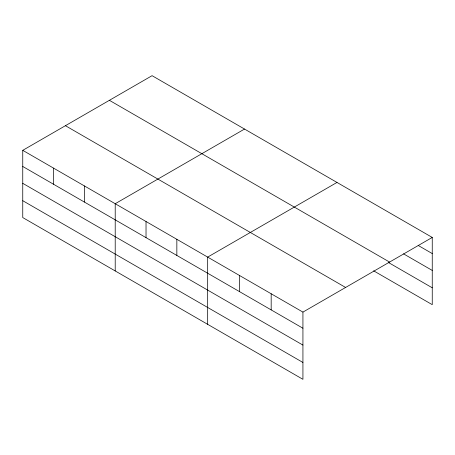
<?xml version="1.0" encoding="UTF-8"?>
<svg xmlns="http://www.w3.org/2000/svg" width="455" height="455" viewBox="0 0 455 455"><rect width="100%" height="100%" fill="white"/><g stroke="black" fill="none" stroke-linecap="round" stroke-linejoin="round"><path stroke-width="0.68" d="M302.928 345.089L302.928 312.102L22.75 150.338L22.75 217.564L302.928 379.322L302.928 345.089L22.75 183.331M373.629 270.816L432.25 304.662L432.25 237.436L152.072 75.678L22.75 150.338M244.528 129.055L115.212 203.721L115.212 270.947M336.99 182.438L207.668 257.098L207.668 324.324M302.928 312.102L432.25 237.436M418.208 245.455L432.25 253.566M403.551 253.856L432.25 270.429M109.393 100.316L389.577 262.074M388.286 262.416L432.25 287.799M65.423 125.699L345.607 287.458M22.75 166.467L302.928 328.231M22.75 200.7L302.928 362.464M271.174 293.765L271.174 309.895M239.421 275.434L239.421 291.564M176.847 239.307L176.847 255.437M146.027 221.511L146.027 237.641M84.391 185.924L84.391 202.054M53.571 168.134L53.571 184.264"/></g></svg>
